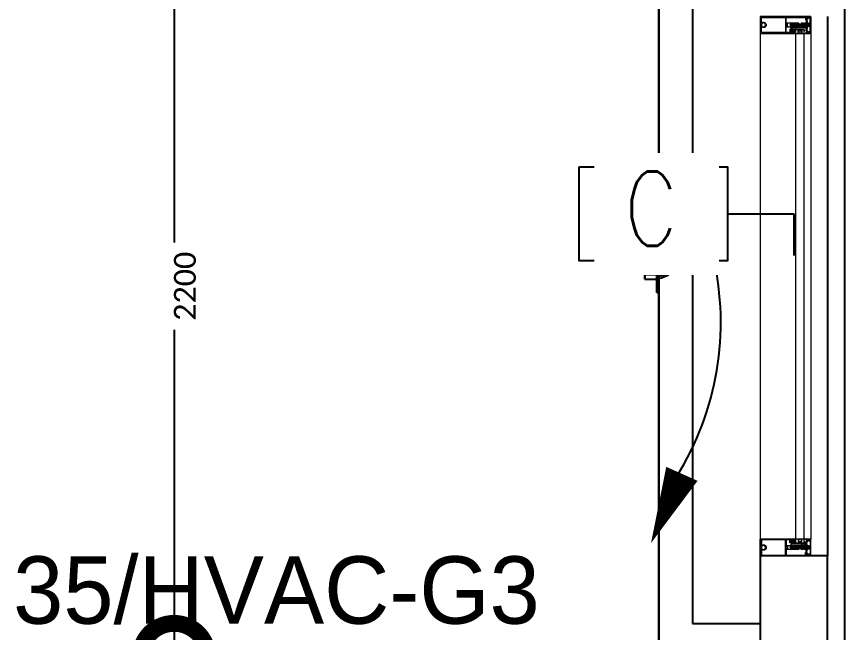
# Model space of a CAD drawing. Header units: metres. Extents: x 22.6 to 101.3, y 9.4 to 67.4.
# Drawn here: x 70.641 to 73.094, y 19.07 to 20.897 of the extents above; entities that cross this region are included whole.
import ezdxf

# ---------------------------------------------------------------- set-up
doc = ezdxf.new("R2010")
doc.units = ezdxf.units.M
doc.set_wipeout_variables(frame=1)
doc.linetypes.add('ECG_Line-Ptrn-Sold', pattern=[9144.001, 9144, -0.001])
for name, color, linetype in [('00', 252, 'Continuous'), ('E- symbol Disc', 7, 'Continuous'), ('HVAC', 1, 'Continuous'), ('LEGEND$0$E-SOCKET', 3, 'Continuous')]:
    doc.layers.add(name, color=color, linetype=linetype)
for name, color, linetype, lineweight in [('A-DIM', 7, 'Continuous', 5), ('A-ELEV', 1, 'ECG_Line-Ptrn-Sold', 9), ('A-HATCH', 1, 'Continuous', 9), ('A-WIN', 4, 'ECG_Line-Ptrn-Sold', 5), ('M-EQPM', 1, 'Continuous', 25)]:
    doc.layers.add(name, color=color, linetype=linetype, lineweight=lineweight)
doc.styles.add('Calibri', font='calibri.ttf', dxfattribs={"height": 0.212639})
doc.styles.add('ROMANS1', font='romans.shx', dxfattribs={"width": 0.8, "height": 250})
doc.dimstyles.new('ECG_Dimn-Detl-100', dxfattribs={"dimscale": 0.3048, "dimtxt": 0.25, "dimasz": 1.312336, "dimexe": 0.492126, "dimexo": 0.0625, "dimgap": 0, "dimtad": 1, "dimdec": 0, "dimlfac": 1000, "dimzin": 0, "dimdsep": 46, "dimtxsty": 'Calibri', "dimblk1": 'DOTSMALL', "dimblk2": 'DOTSMALL', "dimsah": 1, "dimcen": 0.09, "dimdle": 0.492126, "dimazin": 0, "dimtfac": 1, "dimtdec": 4, "dimtix": 1, "dimtmove": 0, "dimatfit": 3, "dimfxl": 0.492126, "dimfxlon": 1, "dimtvp": 1, "dimtolj": 1, "dimtzin": 0, "dimarcsym": 2})

# ---------------------------------------------------------------- blocks, each defined once
blk = doc.blocks.new('Rectangular Mullion - ECG-LEFT-END-MULION-DETAIL-2110308-GROUND FLOOR PLAN')
at = {"layer": 'A-ELEV'}
for p, q in [((72.8439, 18.9473), (72.8439, 17.4473)), ((72.9499, 18.9473), (72.9739, 18.9473)), ((72.9499, 17.4473), (72.9499, 18.9473)), ((72.9739, 18.9473), (72.9739, 17.4473)), ((72.9939, 18.9473), (72.9939, 17.4473)), ((72.9739, 17.4473), (72.9499, 17.4473))]:
    blk.add_line(p, q, dxfattribs=at)
blk = doc.blocks.new('Rectangular Mullion - ECG-RIGHT-END-MULION-PROFIL-1987638-GROUND FLOOR PLAN')
at = {"layer": 'A-HATCH'}
for p, q in [((-0.0299, 0.019), (-0.0299, 0.031)), ((-0.0049, 0.032), (-0.0289, 0.032)), ((-0.0284, 0.03), (-0.0284, 0.0245)), ((-0.0279, 0.0305), (-0.0049, 0.0305)), ((-0.0263, 0.028), (-0.0277, 0.0244)), ((-0.0252, 0.028), (-0.0263, 0.028)), ((-0.0243, 0.0236), (-0.0253, 0.0264)), ((-0.0246, 0.0266), (-0.0252, 0.028)), ((-0.01, 0.0234), (-0.01, 0.0245)), ((-0.01, 0.0245), (0.0002, 0.0245)), ((-0.0096, 0.0275), (-0.0096, 0.0245)), ((-0.0015, 0.0277), (-0.0084, 0.0277)), ((-0.0072, 0.0275), (-0.0072, 0.0245)), ((0.0191, 0.032), (-0.0049, 0.032)), ((-0.0049, 0.0305), (0.0181, 0.0305)), ((-0.0027, 0.0275), (-0.0027, 0.0245)), ((-0.0003, 0.0275), (-0.0003, 0.0245)), ((0.0002, 0.0245), (0.0002, 0.0234)), ((0.0155, 0.0264), (0.0144, 0.0236)), ((0.0153, 0.028), (0.0148, 0.0266)), ((0.0165, 0.028), (0.0153, 0.028)), ((0.0178, 0.0244), (0.0165, 0.028)), ((0.0186, 0.03), (0.0186, 0.0245)), ((0.0201, 0.019), (0.0201, 0.031)), ((-0.0297, 0.0186), (-0.0315, 0.0129)), ((-0.0309, 0.0126), (-0.0292, 0.014)), ((-0.029, 0.019), (-0.0299, 0.019)), ((-0.0265, 0.019), (-0.0297, 0.019)), ((-0.0234, 0.0056), (-0.0292, 0.0056)), ((-0.0292, -0.0036), (-0.0292, 0.0056)), ((-0.0283, 0.004), (-0.0292, 0.004)), ((-0.0292, 0.004), (-0.0292, -0.0036)), ((-0.0284, 0.0225), (-0.029, 0.019)), ((-0.0282, 0.0224), (-0.0288, 0.019)), ((-0.0288, 0.019), (-0.0271, 0.019)), ((-0.0285, 0.0139), (-0.0282, 0.0126)), ((-0.0283, 0.0048), (-0.024, 0.0048)), ((-0.0283, 0.0048), (-0.0283, 0.004)), ((-0.024, 0.0048), (-0.0283, 0.0048)), ((-0.0277, 0.0126), (-0.0273, 0.0139)), ((-0.0273, 0.021), (-0.0263, 0.022)), ((-0.0273, 0.02), (-0.0273, 0.021)), ((-0.0265, 0.0213), (-0.0271, 0.0207)), ((-0.0267, 0.0139), (-0.0264, 0.0126)), ((-0.0265, 0.0203), (-0.0265, 0.019)), ((-0.0263, 0.022), (-0.0243, 0.022)), ((-0.0247, 0.0216), (-0.0258, 0.0216)), ((-0.0258, 0.0126), (-0.0255, 0.0139)), ((-0.0257, 0.0205), (-0.0257, 0.0185)), ((-0.025, 0.0139), (-0.0247, 0.0126)), ((-0.0247, 0.0185), (-0.0247, 0.0205)), ((-0.0231, 0.0236), (-0.0243, 0.0236)), ((-0.0243, 0.022), (-0.0233, 0.021)), ((-0.0241, 0.0126), (-0.0238, 0.0139)), ((-0.024, 0.0048), (-0.022, 0.0035)), ((-0.022, 0.0035), (-0.024, 0.0048)), ((-0.0233, 0.0207), (-0.0239, 0.0213)), ((-0.0239, 0.019), (-0.0239, 0.0203)), ((-0.0207, 0.019), (-0.0239, 0.019)), ((-0.0049, 0.019), (-0.0235, 0.019)), ((-0.0202, 0.0036), (-0.0234, 0.0056)), ((-0.0233, 0.021), (-0.0233, 0.02)), ((-0.0232, 0.0139), (-0.0228, 0.0126)), ((-0.0213, 0.0218), (-0.0231, 0.0236)), ((-0.0223, 0.0126), (-0.0219, 0.0139)), ((-0.022, 0.0035), (-0.022, -0.0032)), ((-0.022, -0.0032), (-0.022, 0.0035)), ((-0.0113, 0.022), (-0.0213, 0.021)), ((-0.0213, 0.021), (-0.0213, 0.0218)), ((-0.0213, 0.014), (-0.0196, 0.0126)), ((-0.019, 0.0129), (-0.0207, 0.0186)), ((-0.0202, -0.0031), (-0.0202, 0.0036)), ((-0.0202, -0.0012), (-0.0202, 0.0013)), ((-0.0145, 0.0175), (-0.0145, -0.0266)), ((-0.011, 0.0175), (-0.0145, 0.0175)), ((-0.0113, 0.0223), (-0.0113, 0.0234)), ((-0.0113, 0.0234), (0.0014, 0.0234)), ((0.0014, 0.0223), (-0.0113, 0.0223)), ((-0.0049, 0.022), (-0.0113, 0.022)), ((-0.011, -0.0266), (-0.011, 0.0175)), ((-0.0079, 0.0183), (-0.0104, 0.0177)), ((-0.0104, 0.0177), (-0.0104, 0.0117)), ((-0.0086, 0.0117), (-0.0104, 0.0077)), ((-0.0104, 0.0117), (-0.0086, 0.0117)), ((-0.0104, 0.0077), (-0.0104, 0.0034)), ((-0.0104, 0.0034), (-0.0084, 0.0024)), ((0.0002, 0.0234), (-0.01, 0.0234)), ((-0.0098, 0.0167), (-0.0079, 0.0174)), ((-0.0098, 0.0127), (-0.0098, 0.0167)), ((-0.0079, 0.0122), (-0.0098, 0.0127)), ((-0.0096, 0.0069), (-0.0079, 0.0105)), ((-0.0096, 0.0041), (-0.0096, 0.0069)), ((-0.0084, 0.0035), (-0.0096, 0.0041)), ((-0.0084, 0.0024), (-0.0084, 0.0035)), ((-0.0079, 0.0174), (-0.0079, 0.0183)), ((-0.0079, 0.0105), (-0.0079, 0.0122)), ((-0.0077, 0.0177), (-0.0046, 0.0188)), ((-0.0022, 0.0175), (-0.0077, 0.0155)), ((-0.0022, 0.0154), (-0.0077, 0.0133)), ((-0.0022, 0.0132), (-0.0077, 0.0112)), ((-0.0022, 0.011), (-0.0077, 0.009)), ((-0.0022, 0.0096), (-0.0077, 0.0076)), ((-0.0022, 0.0074), (-0.0077, 0.0054)), ((-0.0022, 0.0052), (-0.0077, 0.0032)), ((-0.0022, 0.0031), (-0.0077, 0.0011)), ((-0.0022, 0.0007), (-0.0076, -0.0013)), ((-0.0073, 0.0181), (-0.0056, 0.0188)), ((-0.0056, 0.0188), (-0.0073, 0.0181)), ((-0.0027, 0.018), (-0.0073, 0.0159)), ((-0.0073, 0.0159), (-0.0027, 0.018)), ((-0.0027, 0.0158), (-0.0073, 0.0137)), ((-0.0073, 0.0137), (-0.0027, 0.0158)), ((-0.0027, 0.0136), (-0.0073, 0.0116)), ((-0.0073, 0.0116), (-0.0027, 0.0136)), ((-0.0027, 0.0114), (-0.0073, 0.0094)), ((-0.0073, 0.0094), (-0.0027, 0.0114)), ((-0.0027, 0.01), (-0.0073, 0.008)), ((-0.0073, 0.008), (-0.0027, 0.01)), ((-0.0027, 0.0079), (-0.0073, 0.0058)), ((-0.0073, 0.0058), (-0.0027, 0.0079)), ((-0.0027, 0.0057), (-0.0073, 0.0036)), ((-0.0073, 0.0036), (-0.0027, 0.0057)), ((-0.0027, 0.0035), (-0.0073, 0.0015)), ((-0.0073, 0.0015), (-0.0027, 0.0035)), ((-0.0027, 0.0012), (-0.0073, -0.0009)), ((-0.0073, -0.0009), (-0.0027, 0.0012)), ((-0.0072, 0.0223), (-0.0027, 0.0223)), ((-0.0072, 0.0188), (-0.0072, 0.0223)), ((-0.0072, 0.0188), (-0.0056, 0.0188)), ((-0.0027, 0.0188), (-0.0072, 0.0188)), ((-0.0027, 0.0171), (-0.0072, 0.0151)), ((-0.0072, 0.0151), (-0.003, 0.017)), ((-0.0027, 0.0149), (-0.0072, 0.0129)), ((-0.0072, 0.0129), (-0.003, 0.0148)), ((-0.0027, 0.0127), (-0.0072, 0.0107)), ((-0.0072, 0.0107), (-0.003, 0.0126)), ((-0.0027, 0.0106), (-0.0072, 0.0085)), ((-0.0072, 0.0085), (-0.003, 0.0104)), ((-0.0027, 0.0092), (-0.0072, 0.0071)), ((-0.0072, 0.0071), (-0.003, 0.009)), ((-0.0027, 0.007), (-0.0072, 0.005)), ((-0.0072, 0.005), (-0.003, 0.0068)), ((-0.0027, 0.0048), (-0.0072, 0.0028)), ((-0.0072, 0.0028), (-0.003, 0.0047)), ((-0.0027, 0.0026), (-0.0072, 0.0006)), ((-0.0072, 0.0006), (-0.003, 0.0025)), ((-0.0027, 0.0003), (-0.0072, -0.0017)), ((-0.0072, -0.0017), (-0.003, 0.0001)), ((-0.007, 0.0173), (-0.0037, 0.0188)), ((-0.0037, 0.0188), (-0.007, 0.0173)), ((-0.0056, 0.0188), (-0.0046, 0.0188)), ((0.0015, 0.022), (-0.0049, 0.022)), ((0.0137, 0.019), (-0.0049, 0.019)), ((-0.0046, 0.0188), (-0.0037, 0.0188)), ((-0.0037, 0.0188), (-0.0027, 0.0188)), ((-0.0027, 0.0223), (-0.0027, 0.0188)), ((-0.0018, 0.0174), (-0.0018, 0.0183)), ((-0.0018, 0.0183), (0.0007, 0.0177)), ((0.0001, 0.0167), (-0.0018, 0.0174)), ((-0.0018, 0.0122), (0.0001, 0.0127)), ((-0.0018, 0.0105), (-0.0018, 0.0122)), ((-0.0001, 0.0069), (-0.0018, 0.0105)), ((-0.0014, 0.0035), (-0.0001, 0.0041)), ((-0.0014, 0.0024), (-0.0014, 0.0035)), ((0.0007, 0.0034), (-0.0014, 0.0024)), ((-0.0011, 0.0117), (0.0007, 0.0077)), ((0.0007, 0.0117), (-0.0011, 0.0117)), ((-0.0001, 0.0041), (-0.0001, 0.0069)), ((0.0001, 0.0127), (0.0001, 0.0167)), ((0.0007, 0.0177), (0.0007, 0.0117)), ((0.0007, 0.0077), (0.0007, 0.0034)), ((0.0014, 0.0234), (0.0014, 0.0223)), ((0.0115, 0.021), (0.0015, 0.022)), ((0.0098, 0.0167), (0.0098, 0.019)), ((0.0176, 0.0167), (0.0098, 0.0167)), ((0.0109, 0.019), (0.0141, 0.019)), ((0.0132, 0.0236), (0.0115, 0.0218)), ((0.0115, 0.0218), (0.0115, 0.021)), ((0.0144, 0.0236), (0.0132, 0.0236)), ((0.0145, 0.022), (0.0135, 0.021)), ((0.0135, 0.0207), (0.0141, 0.0213)), ((0.0135, 0.021), (0.0135, 0.02)), ((0.0141, 0.019), (0.0141, 0.0203)), ((0.0165, 0.022), (0.0145, 0.022)), ((0.0148, 0.0216), (0.0159, 0.0216)), ((0.0149, 0.0185), (0.0149, 0.0205)), ((0.0159, 0.0205), (0.0159, 0.0185)), ((0.0175, 0.021), (0.0165, 0.022)), ((0.0167, 0.0213), (0.0172, 0.0207)), ((0.0167, 0.0203), (0.0167, 0.019)), ((0.0167, 0.019), (0.0199, 0.019)), ((0.0175, 0.02), (0.0175, 0.021)), ((0.019, 0.019), (0.0176, 0.019)), ((0.0176, -0.041), (0.0176, 0.0167)), ((0.0184, 0.0224), (0.019, 0.019)), ((0.0185, 0.0225), (0.0192, 0.019)), ((0.0192, 0.019), (0.0201, 0.019)), ((0.0201, 0.019), (0.0201, -0.118)), ((-0.0304, -0.0129), (-0.0312, -0.0136)), ((-0.0295, -0.0142), (-0.0309, -0.0128)), ((-0.0299, -0.0213), (-0.0276, -0.0213)), ((-0.0299, -0.118), (-0.0299, -0.0213)), ((-0.0289, -0.0135), (-0.0295, -0.0142)), ((-0.0292, -0.0036), (-0.0292, -0.0053)), ((-0.0283, -0.0036), (-0.0292, -0.0036)), ((-0.0292, -0.0036), (-0.0283, -0.0036)), ((-0.0292, -0.0053), (-0.0238, -0.0053)), ((-0.027, -0.0198), (-0.0285, -0.0213)), ((-0.0284, -0.0152), (-0.0277, -0.0145)), ((-0.0261, -0.0151), (-0.0284, -0.0175)), ((-0.0284, -0.0152), (-0.0269, -0.0168)), ((-0.0284, -0.0213), (-0.0284, -0.0152)), ((-0.0284, -0.0175), (-0.0276, -0.0183)), ((-0.0276, -0.0183), (-0.0284, -0.0191)), ((-0.0284, -0.0191), (-0.025, -0.0225)), ((-0.0269, -0.0213), (-0.0284, -0.0213)), ((-0.0284, -0.0225), (-0.0284, -0.0263)), ((-0.0269, -0.0225), (-0.0284, -0.0225)), ((-0.0283, -0.0044), (-0.0283, -0.0036)), ((-0.0283, -0.0036), (-0.0283, -0.0044)), ((-0.024, -0.0044), (-0.0283, -0.0044)), ((-0.0283, -0.0044), (-0.024, -0.0044)), ((-0.0278, -0.0225), (-0.0269, -0.0225)), ((-0.0269, -0.0241), (-0.0278, -0.0225)), ((-0.0276, -0.0196), (-0.0276, -0.0171)), ((-0.0276, -0.0213), (-0.0269, -0.022)), ((-0.0274, -0.0225), (-0.0258, -0.0241)), ((-0.0273, -0.0168), (-0.0249, -0.0168)), ((-0.0248, -0.0198), (-0.0273, -0.0198)), ((-0.0272, -0.0151), (-0.0254, -0.0151)), ((-0.0269, -0.022), (-0.0248, -0.0198)), ((-0.0269, -0.0225), (-0.0269, -0.0213)), ((-0.0243, -0.0241), (-0.0269, -0.0241)), ((-0.025, -0.0225), (-0.0267, -0.0241)), ((-0.0258, -0.0151), (-0.0228, -0.0181)), ((-0.0229, -0.0141), (-0.0256, -0.0168)), ((-0.0255, -0.0198), (-0.0241, -0.0213)), ((-0.0225, -0.0168), (-0.025, -0.0144)), ((-0.0247, -0.023), (-0.0236, -0.0241)), ((-0.0217, -0.0151), (-0.0246, -0.018)), ((-0.0246, -0.0171), (-0.0246, -0.0196)), ((-0.0246, -0.0185), (-0.0214, -0.0217)), ((-0.0234, -0.023), (-0.0245, -0.0241)), ((-0.0214, -0.0241), (-0.0243, -0.0241)), ((-0.0241, -0.0213), (-0.0226, -0.0198)), ((-0.022, -0.0032), (-0.024, -0.0044)), ((-0.024, -0.0044), (-0.022, -0.0032)), ((-0.0238, -0.0053), (-0.0202, -0.0031)), ((-0.0221, -0.0151), (-0.0232, -0.0139)), ((-0.0228, -0.0171), (-0.0228, -0.0196)), ((-0.0226, -0.0198), (-0.0201, -0.0198)), ((-0.0201, -0.0168), (-0.0225, -0.0168)), ((-0.0225, -0.023), (-0.0214, -0.0241)), ((-0.0204, -0.0198), (-0.0223, -0.0217)), ((-0.0207, -0.0225), (-0.0223, -0.0241)), ((-0.0202, -0.0151), (-0.0221, -0.0151)), ((-0.022, -0.0151), (-0.0203, -0.0168)), ((-0.0214, -0.022), (-0.0207, -0.0213)), ((-0.0214, -0.0213), (-0.0214, -0.0225)), ((-0.019, -0.0213), (-0.0214, -0.0213)), ((-0.0199, -0.0225), (-0.0214, -0.0225)), ((-0.0206, -0.0225), (-0.0214, -0.0241)), ((-0.0214, -0.0225), (-0.0207, -0.0225)), ((-0.0174, -0.013), (-0.0213, -0.0168)), ((-0.0197, -0.0213), (-0.0211, -0.0198)), ((-0.0207, -0.0213), (-0.0184, -0.0213)), ((-0.0201, -0.0149), (-0.019, -0.016)), ((-0.0199, -0.0263), (-0.0199, -0.0225)), ((-0.019, -0.0167), (-0.0198, -0.0176)), ((-0.0198, -0.0196), (-0.0198, -0.0171)), ((-0.0198, -0.0173), (-0.019, -0.0182)), ((-0.019, -0.0184), (-0.0198, -0.0192)), ((-0.0198, -0.0189), (-0.019, -0.0198)), ((-0.019, -0.0205), (-0.0197, -0.0213)), ((-0.019, -0.0138), (-0.0183, -0.0145)), ((-0.019, -0.0151), (-0.019, -0.0213)), ((-0.0184, -0.0213), (-0.0184, -0.0288)), ((-0.0168, -0.0138), (-0.0174, -0.013)), ((-0.009, -0.0033), (-0.0104, -0.0033)), ((-0.0104, -0.0033), (-0.0088, -0.0033)), ((-0.0104, -0.041), (-0.0104, -0.0033)), ((-0.0088, -0.0033), (-0.0078, -0.0043)), ((-0.0022, -0.0036), (-0.0078, -0.0057)), ((-0.0078, -0.0043), (-0.0078, -0.0266)), ((-0.0022, -0.0071), (-0.0078, -0.0092)), ((-0.0022, -0.0093), (-0.0078, -0.0113)), ((-0.0022, -0.0115), (-0.0078, -0.0135)), ((-0.0022, -0.0137), (-0.0078, -0.0157)), ((-0.0022, -0.0158), (-0.0078, -0.0179)), ((-0.0022, -0.018), (-0.0078, -0.02)), ((-0.0023, -0.0015), (-0.0077, -0.0035)), ((-0.0027, -0.001), (-0.0073, -0.0031)), ((-0.0073, -0.0031), (-0.0027, -0.001)), ((-0.0027, -0.0032), (-0.0073, -0.0053)), ((-0.0073, -0.0053), (-0.0027, -0.0032)), ((-0.0073, -0.0074), (-0.0027, -0.0054)), ((-0.0027, -0.0054), (-0.0073, -0.0074)), ((-0.0027, -0.0067), (-0.0073, -0.0087)), ((-0.0073, -0.0087), (-0.0027, -0.0067)), ((-0.0027, -0.0089), (-0.0073, -0.0109)), ((-0.0073, -0.0109), (-0.0027, -0.0089)), ((-0.0027, -0.011), (-0.0073, -0.0131)), ((-0.0073, -0.0131), (-0.0027, -0.011)), ((-0.0027, -0.0132), (-0.0073, -0.0153)), ((-0.0073, -0.0153), (-0.0027, -0.0132)), ((-0.0027, -0.0154), (-0.0073, -0.0174)), ((-0.0073, -0.0174), (-0.0027, -0.0154)), ((-0.0027, -0.0176), (-0.0073, -0.0196)), ((-0.0073, -0.0196), (-0.0027, -0.0176)), ((-0.0027, -0.0019), (-0.0072, -0.0039)), ((-0.0072, -0.0039), (-0.003, -0.002)), ((-0.0027, -0.0041), (-0.0072, -0.0061)), ((-0.0072, -0.0061), (-0.0031, -0.0042)), ((-0.0027, -0.0054), (-0.0072, -0.0074)), ((-0.0072, -0.0074), (-0.003, -0.0055)), ((-0.0027, -0.0076), (-0.0072, -0.0096)), ((-0.0072, -0.0096), (-0.003, -0.0077)), ((-0.0027, -0.0097), (-0.0072, -0.0118)), ((-0.0072, -0.0118), (-0.003, -0.0099)), ((-0.0027, -0.0119), (-0.0072, -0.0139)), ((-0.0072, -0.0139), (-0.003, -0.012)), ((-0.0027, -0.0141), (-0.0072, -0.0161)), ((-0.0072, -0.0161), (-0.003, -0.0142)), ((-0.0027, -0.0163), (-0.0072, -0.0183)), ((-0.0072, -0.0183), (-0.003, -0.0164)), ((-0.0027, -0.0184), (-0.0072, -0.0205)), ((-0.0072, -0.0205), (-0.0032, -0.0186)), ((-0.0069, -0.0216), (-0.0027, -0.0197)), ((-0.0027, -0.0197), (-0.0069, -0.0216)), ((-0.0067, -0.0218), (-0.0067, -0.0249)), ((-0.0022, -0.0202), (-0.0066, -0.0218)), ((-0.0066, -0.0218), (-0.0053, -0.0218)), ((-0.0053, -0.0218), (-0.0027, -0.0206)), ((-0.0053, -0.0218), (-0.003, -0.0207)), ((-0.003, -0.0218), (-0.0053, -0.0218)), ((-0.003, -0.0249), (-0.003, -0.0218)), ((-0.0019, -0.0042), (-0.001, -0.0033)), ((-0.0019, -0.0266), (-0.0019, -0.0042)), ((-0.001, -0.0033), (0.0006, -0.0033)), ((0, -0.0033), (-0.001, -0.0033)), ((-0.001, -0.0033), (0.0006, -0.0033)), ((0.0006, -0.0033), (0.0006, -0.041)), ((-0.0284, -0.0263), (-0.0262, -0.0263)), ((-0.0274, -0.0298), (-0.0274, -0.041)), ((-0.0194, -0.0298), (-0.0274, -0.0298)), ((-0.0274, -0.041), (-0.0104, -0.041)), ((-0.0274, -0.043), (-0.0274, -0.114)), ((0.0176, -0.043), (-0.0274, -0.043)), ((-0.0262, -0.0263), (-0.0262, -0.0278)), ((-0.0262, -0.0278), (-0.0222, -0.0278)), ((-0.0222, -0.0263), (-0.0199, -0.0263)), ((-0.0222, -0.0278), (-0.0222, -0.0263)), ((-0.0145, -0.0266), (-0.011, -0.0266)), ((-0.0084, -0.041), (-0.0084, -0.0372)), ((-0.0049, -0.041), (-0.0084, -0.041)), ((-0.0079, -0.0367), (-0.0019, -0.0367)), ((-0.0078, -0.0266), (-0.0049, -0.0295)), ((-0.0067, -0.0249), (-0.0049, -0.0266)), ((-0.0049, -0.0266), (-0.003, -0.0249)), ((-0.0049, -0.0295), (-0.0019, -0.0266)), ((-0.0014, -0.041), (-0.0049, -0.041)), ((-0.0014, -0.0372), (-0.0014, -0.041)), ((0.0006, -0.041), (0.0176, -0.041)), ((0.0176, -0.114), (0.0176, -0.043)), ((0.0201, -0.118), (-0.0299, -0.118)), ((-0.0274, -0.114), (-0.0102, -0.114)), ((0.0003, -0.114), (0.0176, -0.114))]:
    blk.add_line(p, q, dxfattribs=at)
blk.add_circle((-0.0049, -0.108), 0.006, dxfattribs=at)
for centre, radius, start, end in [((-0.0289, 0.031), 0.001, 90, 180), ((-0.0289, 0.031), 0.001, 90, 180), ((-0.0279, 0.03), 0.0005, 90, 180), ((-0.0084, 0.0241), 0.00359, 70.3614, 109.6386), ((-0.0049, 0.0157), 0.012, 79.2883, 100.7117), ((-0.0015, 0.0241), 0.00359, 70.3614, 109.6386), ((0.0181, 0.03), 0.0005, 0, 90), ((0.0191, 0.031), 0.001, 0, 90), ((0.0191, 0.031), 0.001, 0, 90), ((-0.0284, 0.0235), 0.001, 270.9838, 90), ((-0.0283, 0.0235), 0.0011, 275.2327, 53.27), ((-0.0258, 0.0206), 0.001, 90, 135), ((-0.0247, 0.0206), 0.001, 45, 90), ((0.0148, 0.0206), 0.001, 90, 135), ((0.0159, 0.0206), 0.001, 45, 90), ((0.0185, 0.0235), 0.0011, 126.73, 264.7673), ((0.0186, 0.0235), 0.001, 90, 269.0162), ((-0.0317, -0.018), 0.0044, 40.1603, 86.9533), ((-0.0315, -0.018), 0.00517, 33.5368, 87.4446), ((-0.0237, -0.0155), 0.00171, 90, 164.9371), ((-0.0237, -0.0155), 0.00171, 15.0629, 90), ((-0.0159, -0.018), 0.00517, 90.2452, 146.4632), ((-0.0157, -0.018), 0.0044, 93.0467, 138.4555), ((-0.0005, -0.0259), 0.00439, 124.4715, 188.599), ((-0.0194, -0.0288), 0.001, 270, 0), ((-0.0079, -0.0372), 0.0005, 90, 180), ((-0.0019, -0.0372), 0.0005, 360, 90), ((-0.0049, -0.108), 0.008, 311.4096, 228.5904)]:
    blk.add_arc(centre, radius, start, end, dxfattribs=at)
blk = doc.blocks.new('Rectangular Mullion - ECG-RIGHT-END-MULION-DETAIL-3268372-GROUND FLOOR PLAN')
at = {"layer": 'A-WIN'}
for p, q in [((-0.05, 0.012), (-0.05, 0.032)), ((-0.05, 0.032), (0, 0.032)), ((0, 0.032), (0, -0.118)), ((-0.038, 0.012), (-0.05, 0.012)), ((-0.038, -0.012), (-0.038, 0.012)), ((-0.05, -0.118), (-0.05, -0.012)), ((-0.05, -0.012), (-0.038, -0.012)), ((0, -0.118), (-0.05, -0.118))]:
    blk.add_line(p, q, dxfattribs=at)
blk = doc.blocks.new('Rectangular Mullion - ECG-LEFT-END-MULION-PROFIL-1987639-GROUND FLOOR PLAN')
at = {"layer": 'A-HATCH'}
for p, q in [((-0.0201, 0.019), (-0.0201, 0.031)), ((-0.0191, 0.032), (0.0049, 0.032)), ((-0.0186, 0.03), (-0.0186, 0.0245)), ((0.0049, 0.0305), (-0.0181, 0.0305)), ((-0.0178, 0.0244), (-0.0165, 0.028)), ((-0.0165, 0.028), (-0.0153, 0.028)), ((-0.0155, 0.0264), (-0.0144, 0.0236)), ((-0.0153, 0.028), (-0.0148, 0.0266)), ((-0.0002, 0.0245), (-0.0002, 0.0234)), ((0.01, 0.0245), (-0.0002, 0.0245)), ((0.0003, 0.0275), (0.0003, 0.0245)), ((0.0015, 0.0277), (0.0084, 0.0277)), ((0.0027, 0.0275), (0.0027, 0.0245)), ((0.0049, 0.032), (0.0289, 0.032)), ((0.0279, 0.0305), (0.0049, 0.0305)), ((0.0072, 0.0275), (0.0072, 0.0245)), ((0.0096, 0.0275), (0.0096, 0.0245)), ((0.01, 0.0234), (0.01, 0.0245)), ((0.0243, 0.0236), (0.0253, 0.0264)), ((0.0246, 0.0266), (0.0252, 0.028)), ((0.0252, 0.028), (0.0263, 0.028)), ((0.0263, 0.028), (0.0277, 0.0244)), ((0.0284, 0.03), (0.0284, 0.0245)), ((0.0299, 0.019), (0.0299, 0.031)), ((-0.0192, 0.019), (-0.0201, 0.019)), ((-0.0201, 0.019), (-0.0201, -0.118)), ((-0.0167, 0.019), (-0.0199, 0.019)), ((-0.0185, 0.0225), (-0.0192, 0.019)), ((-0.0184, 0.0224), (-0.019, 0.019)), ((-0.019, 0.019), (-0.0176, 0.019)), ((-0.0176, 0.0167), (-0.0098, 0.0167)), ((-0.0176, -0.041), (-0.0176, 0.0167)), ((-0.0175, 0.021), (-0.0165, 0.022)), ((-0.0175, 0.02), (-0.0175, 0.021)), ((-0.0167, 0.0213), (-0.0172, 0.0207)), ((-0.0167, 0.0203), (-0.0167, 0.019)), ((-0.0165, 0.022), (-0.0145, 0.022)), ((-0.0148, 0.0216), (-0.0159, 0.0216)), ((-0.0159, 0.0205), (-0.0159, 0.0185)), ((-0.0149, 0.0185), (-0.0149, 0.0205)), ((-0.0145, 0.022), (-0.0135, 0.021)), ((-0.0144, 0.0236), (-0.0132, 0.0236)), ((-0.0135, 0.0207), (-0.0141, 0.0213)), ((-0.0141, 0.019), (-0.0141, 0.0203)), ((-0.0109, 0.019), (-0.0141, 0.019)), ((-0.0137, 0.019), (0.0049, 0.019)), ((-0.0135, 0.021), (-0.0135, 0.02)), ((-0.0132, 0.0236), (-0.0115, 0.0218)), ((-0.0115, 0.021), (-0.0015, 0.022)), ((-0.0115, 0.0218), (-0.0115, 0.021)), ((-0.0098, 0.0167), (-0.0098, 0.019)), ((-0.0015, 0.022), (0.0049, 0.022)), ((-0.0014, 0.0234), (-0.0014, 0.0223)), ((0.0113, 0.0234), (-0.0014, 0.0234)), ((-0.0014, 0.0223), (0.0113, 0.0223)), ((0.0018, 0.0183), (-0.0007, 0.0177)), ((-0.0007, 0.0177), (-0.0007, 0.0117)), ((0.0011, 0.0117), (-0.0007, 0.0077)), ((-0.0007, 0.0117), (0.0011, 0.0117)), ((-0.0007, 0.0077), (-0.0007, 0.0034)), ((-0.0007, 0.0034), (0.0014, 0.0024)), ((-0.0002, 0.0234), (0.01, 0.0234)), ((-0.0001, 0.0167), (0.0018, 0.0174)), ((-0.0001, 0.0127), (-0.0001, 0.0167)), ((0.0018, 0.0122), (-0.0001, 0.0127)), ((0.0001, 0.0069), (0.0018, 0.0105)), ((0.0001, 0.0041), (0.0001, 0.0069)), ((0.0014, 0.0035), (0.0001, 0.0041)), ((0.0014, 0.0024), (0.0014, 0.0035)), ((0.0018, 0.0174), (0.0018, 0.0183)), ((0.0018, 0.0105), (0.0018, 0.0122)), ((0.0022, 0.0175), (0.0077, 0.0155)), ((0.0022, 0.0154), (0.0077, 0.0133)), ((0.0022, 0.0132), (0.0077, 0.0112)), ((0.0022, 0.011), (0.0077, 0.009)), ((0.0022, 0.0096), (0.0077, 0.0076)), ((0.0022, 0.0074), (0.0077, 0.0054)), ((0.0022, 0.0052), (0.0077, 0.0032)), ((0.0022, 0.0031), (0.0077, 0.0011)), ((0.0022, 0.0007), (0.0076, -0.0013)), ((0.0027, 0.0223), (0.0027, 0.0188)), ((0.0072, 0.0223), (0.0027, 0.0223)), ((0.0027, 0.0188), (0.0072, 0.0188)), ((0.0037, 0.0188), (0.0027, 0.0188)), ((0.0027, 0.018), (0.0073, 0.0159)), ((0.0073, 0.0159), (0.0027, 0.018)), ((0.0027, 0.0171), (0.0072, 0.0151)), ((0.0027, 0.0158), (0.0073, 0.0137)), ((0.0073, 0.0137), (0.0027, 0.0158)), ((0.0027, 0.0149), (0.0072, 0.0129)), ((0.0027, 0.0136), (0.0073, 0.0116)), ((0.0073, 0.0116), (0.0027, 0.0136)), ((0.0027, 0.0127), (0.0072, 0.0107)), ((0.0027, 0.0114), (0.0073, 0.0094)), ((0.0073, 0.0094), (0.0027, 0.0114)), ((0.0027, 0.0106), (0.0072, 0.0085)), ((0.0027, 0.01), (0.0073, 0.008)), ((0.0073, 0.008), (0.0027, 0.01)), ((0.0027, 0.0092), (0.0072, 0.0071)), ((0.0027, 0.0079), (0.0073, 0.0058)), ((0.0073, 0.0058), (0.0027, 0.0079)), ((0.0027, 0.007), (0.0072, 0.005)), ((0.0027, 0.0057), (0.0073, 0.0036)), ((0.0073, 0.0036), (0.0027, 0.0057)), ((0.0027, 0.0048), (0.0072, 0.0028)), ((0.0027, 0.0035), (0.0073, 0.0015)), ((0.0073, 0.0015), (0.0027, 0.0035)), ((0.0027, 0.0026), (0.0072, 0.0006)), ((0.0027, 0.0012), (0.0073, -0.0009)), ((0.0073, -0.0009), (0.0027, 0.0012)), ((0.0027, 0.0003), (0.0072, -0.0017)), ((0.0072, 0.0151), (0.003, 0.017)), ((0.0072, 0.0129), (0.003, 0.0148)), ((0.0072, 0.0107), (0.003, 0.0126)), ((0.0072, 0.0085), (0.003, 0.0104)), ((0.0072, 0.0071), (0.003, 0.009)), ((0.0072, 0.005), (0.003, 0.0068)), ((0.0072, 0.0028), (0.003, 0.0047)), ((0.0072, 0.0006), (0.003, 0.0025)), ((0.0072, -0.0017), (0.003, 0.0001)), ((0.007, 0.0173), (0.0037, 0.0188)), ((0.0037, 0.0188), (0.007, 0.0173)), ((0.0046, 0.0188), (0.0037, 0.0188)), ((0.0056, 0.0188), (0.0046, 0.0188)), ((0.0077, 0.0177), (0.0046, 0.0188)), ((0.0049, 0.022), (0.0113, 0.022)), ((0.0049, 0.019), (0.0235, 0.019)), ((0.0073, 0.0181), (0.0056, 0.0188)), ((0.0056, 0.0188), (0.0073, 0.0181)), ((0.0072, 0.0188), (0.0056, 0.0188)), ((0.0072, 0.0188), (0.0072, 0.0223)), ((0.0079, 0.0174), (0.0079, 0.0183)), ((0.0079, 0.0183), (0.0104, 0.0177)), ((0.0098, 0.0167), (0.0079, 0.0174)), ((0.0079, 0.0122), (0.0098, 0.0127)), ((0.0079, 0.0105), (0.0079, 0.0122)), ((0.0096, 0.0069), (0.0079, 0.0105)), ((0.0084, 0.0035), (0.0096, 0.0041)), ((0.0084, 0.0024), (0.0084, 0.0035)), ((0.0104, 0.0034), (0.0084, 0.0024)), ((0.0086, 0.0117), (0.0104, 0.0077)), ((0.0104, 0.0117), (0.0086, 0.0117)), ((0.0096, 0.0041), (0.0096, 0.0069)), ((0.0098, 0.0127), (0.0098, 0.0167)), ((0.0104, 0.0177), (0.0104, 0.0117)), ((0.0104, 0.0077), (0.0104, 0.0034)), ((0.011, 0.0175), (0.0145, 0.0175)), ((0.011, -0.0266), (0.011, 0.0175)), ((0.0113, 0.0223), (0.0113, 0.0234)), ((0.0113, 0.022), (0.0213, 0.021)), ((0.0145, 0.0175), (0.0145, -0.0266)), ((0.019, 0.0129), (0.0207, 0.0186)), ((0.0213, 0.014), (0.0196, 0.0126)), ((0.0202, 0.0036), (0.0234, 0.0056)), ((0.0202, -0.0031), (0.0202, 0.0036)), ((0.0202, -0.0012), (0.0202, 0.0013)), ((0.0207, 0.019), (0.0239, 0.019)), ((0.0213, 0.0218), (0.0231, 0.0236)), ((0.0213, 0.021), (0.0213, 0.0218)), ((0.0223, 0.0126), (0.0219, 0.0139)), ((0.024, 0.0048), (0.022, 0.0035)), ((0.022, 0.0035), (0.024, 0.0048)), ((0.022, 0.0035), (0.022, -0.0032)), ((0.022, -0.0032), (0.022, 0.0035)), ((0.0232, 0.0139), (0.0228, 0.0126)), ((0.0231, 0.0236), (0.0243, 0.0236)), ((0.0243, 0.022), (0.0233, 0.021)), ((0.0233, 0.0207), (0.0239, 0.0213)), ((0.0233, 0.021), (0.0233, 0.02)), ((0.0234, 0.0056), (0.0292, 0.0056)), ((0.0241, 0.0126), (0.0238, 0.0139)), ((0.0239, 0.019), (0.0239, 0.0203)), ((0.0283, 0.0048), (0.024, 0.0048)), ((0.024, 0.0048), (0.0283, 0.0048)), ((0.0263, 0.022), (0.0243, 0.022)), ((0.0247, 0.0216), (0.0258, 0.0216)), ((0.0247, 0.0185), (0.0247, 0.0205)), ((0.025, 0.0139), (0.0247, 0.0126)), ((0.0258, 0.0126), (0.0255, 0.0139)), ((0.0257, 0.0205), (0.0257, 0.0185)), ((0.0273, 0.021), (0.0263, 0.022)), ((0.0267, 0.0139), (0.0264, 0.0126)), ((0.0265, 0.0213), (0.0271, 0.0207)), ((0.0265, 0.0203), (0.0265, 0.019)), ((0.0265, 0.019), (0.0297, 0.019)), ((0.0288, 0.019), (0.0271, 0.019)), ((0.0273, 0.02), (0.0273, 0.021)), ((0.0277, 0.0126), (0.0273, 0.0139)), ((0.0282, 0.0224), (0.0288, 0.019)), ((0.0285, 0.0139), (0.0282, 0.0126)), ((0.0283, 0.0048), (0.0283, 0.004)), ((0.0283, 0.004), (0.0292, 0.004)), ((0.0284, 0.0225), (0.029, 0.019)), ((0.029, 0.019), (0.0299, 0.019)), ((0.0309, 0.0126), (0.0292, 0.014)), ((0.0292, -0.0036), (0.0292, 0.0056)), ((0.0292, 0.004), (0.0292, -0.0036)), ((0.0297, 0.0186), (0.0315, 0.0129)), ((0.001, -0.0033), (-0.0006, -0.0033)), ((-0.0006, -0.0033), (-0.0006, -0.041)), ((0.001, -0.0033), (-0.0006, -0.0033)), ((0, -0.0033), (0.001, -0.0033)), ((0.0019, -0.0042), (0.001, -0.0033)), ((0.0019, -0.0266), (0.0019, -0.0042)), ((0.0022, -0.0036), (0.0078, -0.0057)), ((0.0022, -0.0071), (0.0078, -0.0092)), ((0.0022, -0.0093), (0.0078, -0.0113)), ((0.0022, -0.0115), (0.0078, -0.0135)), ((0.0022, -0.0137), (0.0078, -0.0157)), ((0.0022, -0.0158), (0.0078, -0.0179)), ((0.0022, -0.018), (0.0078, -0.02)), ((0.0022, -0.0202), (0.0066, -0.0218)), ((0.0023, -0.0015), (0.0077, -0.0035)), ((0.0027, -0.001), (0.0073, -0.0031)), ((0.0073, -0.0031), (0.0027, -0.001)), ((0.0027, -0.0019), (0.0072, -0.0039)), ((0.0027, -0.0032), (0.0073, -0.0053)), ((0.0073, -0.0053), (0.0027, -0.0032)), ((0.0027, -0.0041), (0.0072, -0.0061)), ((0.0027, -0.0054), (0.0072, -0.0074)), ((0.0073, -0.0074), (0.0027, -0.0054)), ((0.0027, -0.0054), (0.0073, -0.0074)), ((0.0027, -0.0067), (0.0073, -0.0087)), ((0.0073, -0.0087), (0.0027, -0.0067)), ((0.0027, -0.0076), (0.0072, -0.0096)), ((0.0027, -0.0089), (0.0073, -0.0109)), ((0.0073, -0.0109), (0.0027, -0.0089)), ((0.0027, -0.0097), (0.0072, -0.0118)), ((0.0027, -0.011), (0.0073, -0.0131)), ((0.0073, -0.0131), (0.0027, -0.011)), ((0.0027, -0.0119), (0.0072, -0.0139)), ((0.0027, -0.0132), (0.0073, -0.0153)), ((0.0073, -0.0153), (0.0027, -0.0132)), ((0.0027, -0.0141), (0.0072, -0.0161)), ((0.0027, -0.0154), (0.0073, -0.0174)), ((0.0073, -0.0174), (0.0027, -0.0154)), ((0.0027, -0.0163), (0.0072, -0.0183)), ((0.0027, -0.0176), (0.0073, -0.0196)), ((0.0073, -0.0196), (0.0027, -0.0176)), ((0.0027, -0.0184), (0.0072, -0.0205)), ((0.0069, -0.0216), (0.0027, -0.0197)), ((0.0027, -0.0197), (0.0069, -0.0216)), ((0.0053, -0.0218), (0.0027, -0.0206)), ((0.0072, -0.0039), (0.003, -0.002)), ((0.0072, -0.0074), (0.003, -0.0055)), ((0.0072, -0.0096), (0.003, -0.0077)), ((0.0072, -0.0118), (0.003, -0.0099)), ((0.0072, -0.0139), (0.003, -0.012)), ((0.0072, -0.0161), (0.003, -0.0142)), ((0.0072, -0.0183), (0.003, -0.0164)), ((0.0053, -0.0218), (0.003, -0.0207)), ((0.003, -0.0218), (0.0053, -0.0218)), ((0.003, -0.0249), (0.003, -0.0218)), ((0.0072, -0.0061), (0.0031, -0.0042)), ((0.0072, -0.0205), (0.0032, -0.0186)), ((0.0066, -0.0218), (0.0053, -0.0218)), ((0.0067, -0.0218), (0.0067, -0.0249)), ((0.0088, -0.0033), (0.0078, -0.0043)), ((0.0078, -0.0043), (0.0078, -0.0266)), ((0.0104, -0.0033), (0.0088, -0.0033)), ((0.009, -0.0033), (0.0104, -0.0033)), ((0.0104, -0.041), (0.0104, -0.0033)), ((0.0168, -0.0138), (0.0174, -0.013)), ((0.0174, -0.013), (0.0213, -0.0168)), ((0.019, -0.0138), (0.0183, -0.0145)), ((0.0184, -0.0213), (0.0184, -0.0288)), ((0.0207, -0.0213), (0.0184, -0.0213)), ((0.0201, -0.0149), (0.019, -0.016)), ((0.019, -0.0151), (0.019, -0.0213)), ((0.019, -0.0167), (0.0198, -0.0176)), ((0.0198, -0.0173), (0.019, -0.0182)), ((0.019, -0.0184), (0.0198, -0.0192)), ((0.0198, -0.0189), (0.019, -0.0198)), ((0.019, -0.0205), (0.0197, -0.0213)), ((0.019, -0.0213), (0.0214, -0.0213)), ((0.0197, -0.0213), (0.0211, -0.0198)), ((0.0198, -0.0196), (0.0198, -0.0171)), ((0.0199, -0.0225), (0.0214, -0.0225)), ((0.0199, -0.0263), (0.0199, -0.0225)), ((0.0201, -0.0168), (0.0225, -0.0168)), ((0.0226, -0.0198), (0.0201, -0.0198)), ((0.0238, -0.0053), (0.0202, -0.0031)), ((0.0202, -0.0151), (0.0221, -0.0151)), ((0.022, -0.0151), (0.0203, -0.0168)), ((0.0204, -0.0198), (0.0223, -0.0217)), ((0.0206, -0.0225), (0.0214, -0.0241)), ((0.0214, -0.022), (0.0207, -0.0213)), ((0.0207, -0.0225), (0.0223, -0.0241)), ((0.0214, -0.0225), (0.0207, -0.0225)), ((0.0246, -0.0185), (0.0214, -0.0217)), ((0.0214, -0.0213), (0.0214, -0.0225)), ((0.0225, -0.023), (0.0214, -0.0241)), ((0.0214, -0.0241), (0.0243, -0.0241)), ((0.0217, -0.0151), (0.0246, -0.018)), ((0.022, -0.0032), (0.024, -0.0044)), ((0.024, -0.0044), (0.022, -0.0032)), ((0.0221, -0.0151), (0.0232, -0.0139)), ((0.0225, -0.0168), (0.025, -0.0144)), ((0.0241, -0.0213), (0.0226, -0.0198)), ((0.0258, -0.0151), (0.0228, -0.0181)), ((0.0228, -0.0171), (0.0228, -0.0196)), ((0.0229, -0.0141), (0.0256, -0.0168)), ((0.0234, -0.023), (0.0245, -0.0241)), ((0.0247, -0.023), (0.0236, -0.0241)), ((0.0292, -0.0053), (0.0238, -0.0053)), ((0.024, -0.0044), (0.0283, -0.0044)), ((0.0283, -0.0044), (0.024, -0.0044)), ((0.0255, -0.0198), (0.0241, -0.0213)), ((0.0243, -0.0241), (0.0269, -0.0241)), ((0.0246, -0.0171), (0.0246, -0.0196)), ((0.0248, -0.0198), (0.0273, -0.0198)), ((0.0269, -0.022), (0.0248, -0.0198)), ((0.0273, -0.0168), (0.0249, -0.0168)), ((0.0284, -0.0191), (0.025, -0.0225)), ((0.025, -0.0225), (0.0267, -0.0241)), ((0.0272, -0.0151), (0.0254, -0.0151)), ((0.0274, -0.0225), (0.0258, -0.0241)), ((0.0261, -0.0151), (0.0284, -0.0175)), ((0.0284, -0.0152), (0.0269, -0.0168)), ((0.0276, -0.0213), (0.0269, -0.022)), ((0.0269, -0.0213), (0.0284, -0.0213)), ((0.0269, -0.0225), (0.0269, -0.0213)), ((0.0269, -0.0225), (0.0284, -0.0225)), ((0.0278, -0.0225), (0.0269, -0.0225)), ((0.0269, -0.0241), (0.0278, -0.0225)), ((0.027, -0.0198), (0.0285, -0.0213)), ((0.0276, -0.0196), (0.0276, -0.0171)), ((0.0284, -0.0175), (0.0276, -0.0183)), ((0.0276, -0.0183), (0.0284, -0.0191)), ((0.0299, -0.0213), (0.0276, -0.0213)), ((0.0284, -0.0152), (0.0277, -0.0145)), ((0.0283, -0.0036), (0.0292, -0.0036)), ((0.0283, -0.0044), (0.0283, -0.0036)), ((0.0283, -0.0036), (0.0283, -0.0044)), ((0.0292, -0.0036), (0.0283, -0.0036)), ((0.0284, -0.0213), (0.0284, -0.0152)), ((0.0284, -0.0225), (0.0284, -0.0263)), ((0.0289, -0.0135), (0.0295, -0.0142)), ((0.0292, -0.0036), (0.0292, -0.0053)), ((0.0295, -0.0142), (0.0309, -0.0128)), ((0.0299, -0.118), (0.0299, -0.0213)), ((0.0304, -0.0129), (0.0312, -0.0136)), ((-0.0006, -0.041), (-0.0176, -0.041)), ((-0.0176, -0.043), (0.0274, -0.043)), ((-0.0176, -0.114), (-0.0176, -0.043)), ((0.0014, -0.0372), (0.0014, -0.041)), ((0.0014, -0.041), (0.0049, -0.041)), ((0.0049, -0.0295), (0.0019, -0.0266)), ((0.0079, -0.0367), (0.0019, -0.0367)), ((0.0049, -0.0266), (0.003, -0.0249)), ((0.0067, -0.0249), (0.0049, -0.0266)), ((0.0078, -0.0266), (0.0049, -0.0295)), ((0.0049, -0.041), (0.0084, -0.041)), ((0.0084, -0.041), (0.0084, -0.0372)), ((0.0274, -0.041), (0.0104, -0.041)), ((0.0145, -0.0266), (0.011, -0.0266)), ((0.0194, -0.0298), (0.0274, -0.0298)), ((0.0222, -0.0263), (0.0199, -0.0263)), ((0.0222, -0.0278), (0.0222, -0.0263)), ((0.0262, -0.0278), (0.0222, -0.0278)), ((0.0262, -0.0263), (0.0262, -0.0278)), ((0.0284, -0.0263), (0.0262, -0.0263)), ((0.0274, -0.0298), (0.0274, -0.041)), ((0.0274, -0.043), (0.0274, -0.114)), ((-0.0201, -0.118), (0.0299, -0.118)), ((-0.0003, -0.114), (-0.0176, -0.114)), ((0.0274, -0.114), (0.0102, -0.114))]:
    blk.add_line(p, q, dxfattribs=at)
blk.add_circle((0.0049, -0.108), 0.006, dxfattribs=at)
for centre, radius, start, end in [((-0.0191, 0.031), 0.001, 90, 180), ((-0.0191, 0.031), 0.001, 90, 180), ((-0.0181, 0.03), 0.0005, 90, 180), ((0.0015, 0.0241), 0.00359, 70.3614, 109.6386), ((0.0049, 0.0157), 0.012, 79.2883, 100.7117), ((0.0084, 0.0241), 0.00359, 70.3614, 109.6386), ((0.0279, 0.03), 0.0005, 0, 90), ((0.0289, 0.031), 0.001, 0, 90), ((0.0289, 0.031), 0.001, 0, 90), ((-0.0186, 0.0235), 0.001, 270.9838, 90), ((-0.0185, 0.0235), 0.0011, 275.2327, 53.27), ((-0.0159, 0.0206), 0.001, 90, 135), ((-0.0148, 0.0206), 0.001, 45, 90), ((0.0247, 0.0206), 0.001, 90, 135), ((0.0258, 0.0206), 0.001, 45, 90), ((0.0283, 0.0235), 0.0011, 126.73, 264.7673), ((0.0284, 0.0235), 0.001, 90, 269.0162), ((0.0005, -0.0259), 0.00439, 351.401, 55.5285), ((0.0159, -0.018), 0.00517, 33.5368, 89.7548), ((0.0157, -0.018), 0.0044, 41.5445, 86.9533), ((0.0237, -0.0155), 0.00171, 90, 164.9371), ((0.0237, -0.0155), 0.00171, 15.0629, 90), ((0.0315, -0.018), 0.00517, 92.5554, 146.4632), ((0.0317, -0.018), 0.0044, 93.0467, 139.8397), ((0.0019, -0.0372), 0.0005, 90, 180), ((0.0079, -0.0372), 0.0005, 0, 90), ((0.0194, -0.0288), 0.001, 180, 270), ((0.0049, -0.108), 0.008, 311.4096, 228.5904)]:
    blk.add_arc(centre, radius, start, end, dxfattribs=at)
blk = doc.blocks.new('Rectangular Mullion - ECG-LEFT-END-MULION-DETAIL-3044803-GROUND FLOOR PLAN')
at = {"layer": 'A-WIN'}
for p, q in [((0, 0.032), (-0.05, 0.032)), ((-0.05, 0.032), (-0.05, 0.012)), ((0, -0.118), (0, 0.032)), ((-0.05, 0.012), (-0.038, 0.012)), ((-0.038, 0.012), (-0.038, -0.012)), ((-0.05, -0.012), (-0.05, -0.118)), ((-0.038, -0.012), (-0.05, -0.012)), ((-0.05, -0.118), (0, -0.118))]:
    blk.add_line(p, q, dxfattribs=at)
blk = doc.blocks.new('_DotSmall')
at = {"color": 0, "linetype": 'ByBlock', "const_width": 0.5}
blk.add_lwpolyline([(-0.0625, 0, 1), (0.0625, 0, 1)], format="xyb", close=True, dxfattribs=at)
blk = doc.blocks.new('ECG_MECHEQ-Fan Exhaust-Captive Aire-Axial Wall-Mounted - EX_F-06-1973953-GROUND FLOOR PLAN')
at = {"layer": 'M-EQPM'}
for p, q in [((72537.6, 20360.9), (72537.6, 20360.9)), ((72537.6, 20360.9), (72537.6, 20078.3)), ((72537.6, 20078.3), (72537.6, 20360.9)), ((72543.9, 20360.9), (72537.6, 20360.9)), ((72537.6, 20360.9), (72543.9, 20360.9)), ((72543.9, 20351.3), (72537.6, 20351.3)), ((72543.9, 20351.3), (72537.6, 20351.3)), ((72537.6, 20346.6), (72537.6, 20346.6)), ((72537.6, 20346.6), (72537.6, 20346.6)), ((72537.6, 20346.6), (72537.6, 20346.6)), ((72537.6, 20346.6), (72537.6, 20346.6)), ((72537.6, 20341.8), (72543.9, 20341.8)), ((72537.6, 20341.8), (72543.9, 20341.8)), ((72543.9, 20360.9), (72543.9, 20078.3)), ((72543.9, 20078.3), (72543.9, 20360.9)), ((72543.9, 20360.9), (72543.9, 20360.9)), ((72543.9, 20346.6), (72543.9, 20346.6)), ((72543.9, 20346.6), (72543.9, 20346.6)), ((72543.9, 20346.6), (72543.9, 20346.6)), ((72543.9, 20346.6), (72543.9, 20346.6)), ((72502.7, 20321.2), (72502.7, 20321.2)), ((72502.7, 20321.2), (72502.7, 20118)), ((72502.7, 20118), (72502.7, 20321.2)), ((72537.6, 20321.2), (72502.7, 20321.2)), ((72502.7, 20321.2), (72537.6, 20321.2)), ((72537.6, 20321.2), (72537.6, 20118)), ((72537.6, 20118), (72537.6, 20321.2)), ((72537.6, 20321.2), (72537.6, 20321.2)), ((72543.9, 20120.6), (72543.9, 20318.5)), ((72543.9, 20318.5), (72543.9, 20120.6)), ((72502.7, 20306.9), (72502.7, 20132.3)), ((72502.7, 20132.3), (72502.7, 20306.9)), ((72502.7, 20306.9), (72502.7, 20306.9)), ((72537.6, 20306.9), (72502.7, 20306.9)), ((72502.7, 20306.9), (72537.6, 20306.9)), ((72543.9, 20311.6), (72537.6, 20311.6)), ((72537.6, 20306.9), (72537.6, 20306.9)), ((72537.6, 20306.9), (72537.6, 20132.3)), ((72537.6, 20132.3), (72537.6, 20306.9)), ((72543.9, 20312.2), (72543.9, 20127)), ((72543.9, 20127), (72543.9, 20312.2)), ((72550.3, 20308.5), (72550.3, 20230.7)), ((72550.3, 20230.7), (72550.3, 20308.5)), ((72563, 20308.5), (72550.3, 20308.5)), ((72563, 20308.5), (72563, 20230.7)), ((72563, 20230.7), (72563, 20308.5)), ((72543.9, 20275.1), (72537.6, 20275.1)), ((72543.9, 20275.1), (72537.6, 20275.1)), ((72537.6, 20270.4), (72537.6, 20270.4)), ((72537.6, 20270.4), (72537.6, 20270.4)), ((72537.6, 20270.4), (72537.6, 20270.4)), ((72537.6, 20270.4), (72537.6, 20270.4)), ((72537.6, 20265.6), (72543.9, 20265.6)), ((72537.6, 20265.6), (72543.9, 20265.6)), ((72543.9, 20270.4), (72543.9, 20270.4)), ((72543.9, 20270.4), (72543.9, 20270.4)), ((72543.9, 20270.4), (72543.9, 20270.4)), ((72543.9, 20270.4), (72543.9, 20270.4)), ((72569.3, 20241.8), (72543.9, 20241.8)), ((72563, 20241.8), (72550.3, 20241.8)), ((72705.9, 20256.4), (72588.4, 20256.4)), ((72588.4, 20182.7), (72588.4, 20256.4)), ((72588.4, 20256.4), (72588.4, 20182.7)), ((72705.9, 20182.7), (72705.9, 20256.4)), ((72705.9, 20256.4), (72705.9, 20182.7)), ((72537.6, 20219.6), (72537.6, 20219.6)), ((72537.6, 20219.6), (72537.6, 20219.6)), ((72543.9, 20219.6), (72543.9, 20219.6)), ((72543.9, 20219.6), (72543.9, 20219.6)), ((72543.9, 20219.6), (72543.9, 20219.6)), ((72543.9, 20219.6), (72543.9, 20219.6)), ((72550.3, 20230.7), (72550.3, 20175.1)), ((72550.3, 20197.3), (72550.3, 20230.7)), ((72563, 20230.7), (72550.3, 20230.7)), ((72550.3, 20175.1), (72550.3, 20230.7)), ((72550.3, 20230.7), (72550.3, 20197.3)), ((72550.3, 20230.7), (72563, 20230.7)), ((72550.3, 20230.7), (72550.3, 20230.7)), ((72550.3, 20230.7), (72563, 20230.7)), ((72550.3, 20230.7), (72563, 20230.7)), ((72563, 20230.7), (72563, 20197.3)), ((72563, 20175.1), (72563, 20230.7)), ((72563, 20197.3), (72563, 20230.7)), ((72563, 20230.7), (72563, 20175.1)), ((72563, 20230.7), (72563, 20230.7)), ((72569.3, 20219.6), (72569.3, 20219.6)), ((72569.3, 20219.6), (72569.3, 20219.6)), ((72543.9, 20197.3), (72569.3, 20197.3)), ((72550.3, 20197.3), (72563, 20197.3)), ((72550.3, 20175.1), (72550.3, 20197.3)), ((72550.3, 20197.3), (72563, 20197.3)), ((72550.3, 20197.3), (72550.3, 20175.1)), ((72550.3, 20197.3), (72563, 20197.3)), ((72563, 20197.3), (72563, 20175.1)), ((72563, 20175.1), (72563, 20197.3)), ((72543.9, 20173.5), (72537.6, 20173.5)), ((72543.9, 20173.5), (72537.6, 20173.5)), ((72537.6, 20168.8), (72537.6, 20168.8)), ((72537.6, 20168.8), (72537.6, 20168.8)), ((72537.6, 20168.8), (72537.6, 20168.8)), ((72537.6, 20168.8), (72537.6, 20168.8)), ((72543.9, 20168.8), (72543.9, 20168.8)), ((72543.9, 20168.8), (72543.9, 20168.8)), ((72543.9, 20168.8), (72543.9, 20168.8)), ((72543.9, 20168.8), (72543.9, 20168.8)), ((72550.3, 20175.1), (72563, 20175.1)), ((72563, 20175.1), (72550.3, 20175.1)), ((72550.3, 20173.6), (72563, 20173.6)), ((72550.3, 20173.6), (72563, 20173.6)), ((72588.4, 20182.7), (72705.9, 20182.7)), ((72537.6, 20164), (72543.9, 20164)), ((72537.6, 20164), (72543.9, 20164)), ((72502.7, 20132.3), (72502.7, 20132.3)), ((72502.7, 20132.3), (72537.6, 20132.3)), ((72502.7, 20132.3), (72537.6, 20132.3)), ((72502.7, 20118), (72502.7, 20118)), ((72502.7, 20118), (72537.6, 20118)), ((72502.7, 20118), (72537.6, 20118)), ((72537.6, 20132.3), (72537.6, 20132.3)), ((72537.6, 20127.5), (72543.9, 20127.5)), ((72537.6, 20118), (72537.6, 20118)), ((72543.9, 20097.3), (72537.6, 20097.3)), ((72543.9, 20097.3), (72537.6, 20097.3)), ((72537.6, 20092.6), (72537.6, 20092.6)), ((72537.6, 20092.6), (72537.6, 20092.6)), ((72537.6, 20092.6), (72537.6, 20092.6)), ((72537.6, 20092.6), (72537.6, 20092.6)), ((72537.6, 20087.8), (72543.9, 20087.8)), ((72537.6, 20087.8), (72543.9, 20087.8)), ((72537.6, 20078.3), (72537.6, 20078.3)), ((72537.6, 20078.3), (72543.9, 20078.3)), ((72537.6, 20078.3), (72543.9, 20078.3)), ((72543.9, 20092.6), (72543.9, 20092.6)), ((72543.9, 20092.6), (72543.9, 20092.6)), ((72543.9, 20092.6), (72543.9, 20092.6)), ((72543.9, 20092.6), (72543.9, 20092.6)), ((72543.9, 20078.3), (72543.9, 20078.3))]:
    blk.add_line(p, q, dxfattribs=at)
at = {"layer": 'M-EQPM', "flags": 128}
for points in [[(72543.9, 20318.5), (72563.8, 20313.8), (72579.5, 20300.8), (72587.6, 20282.1), (72588.4, 20274.1)], [(72582, 20274.1), (72577.4, 20292.3), (72564.5, 20306.1), (72546.6, 20312.1), (72543.9, 20312.2)], [(72588.4, 20274.1), (72588.4, 20269.4), (72588.4, 20256.1), (72588.4, 20236.5), (72588.4, 20214.1), (72588.4, 20192.5), (72588.4, 20175.6), (72588.4, 20166.3), (72588.4, 20165.1)], [(72588.4, 20165.1), (72588.4, 20169.8), (72588.4, 20183), (72588.4, 20202.6), (72588.4, 20225.1), (72588.4, 20246.6), (72588.4, 20263.5), (72588.4, 20272.8), (72588.4, 20274.1)], [(72588.4, 20165.1), (72583.7, 20145.2), (72570.7, 20129.5), (72552, 20121.3), (72543.9, 20120.6)], [(72543.9, 20127), (72562.2, 20131.6), (72576, 20144.5), (72581.9, 20162.4), (72582, 20165.1)]]:
    blk.add_lwpolyline(points, dxfattribs=at)
blk = doc.blocks.new('A$C5b2929d4')
at = {"layer": 'M-EQPM'}
blk.add_blockref('ECG_MECHEQ-Fan Exhaust-Captive Aire-Axial Wall-Mounted - EX_F-06-1973953-GROUND FLOOR PLAN', (-29493.9, -18647.3), dxfattribs=at)
blk = doc.blocks.new('*U837')
at = {"layer": 'HVAC', "color": 0}
for p, q in [((0.0594, 0.0955), (0.0594, 0.1792)), ((0.0594, 0.1792), (0.1123, 0.1792))]:
    blk.add_line(p, q, dxfattribs=at)
blk.add_lwpolyline([(0, -0.0935), (0.1187, -0.0935), (0.1187, 0.0955), (0, 0.0955)], close=True, dxfattribs=at)
at = {"color": 0}
blk.add_wipeout([(-0.0179, 0.0845), (0.1368, 0.0845), (0.1368, -0.0738), (-0.0179, -0.0738)], dxfattribs=at).dxf.layer = 'Defpoints'

msp = doc.modelspace()

# ---------------------------------------------------------------- linework, layer by layer
at = {"layer": '00', "color": 252}
for p, q in [((73.0939, 23.2473), (73.0939, 16.9473)), ((72.5439, 17.3973), (72.5439, 22.7973)), ((72.5439, 22.7973), (72.5439, 17.3973)), ((72.6439, 21.0973), (72.6439, 19.0973)), ((73.0439, 20.8973), (73.0439, 19.2973)), ((73.0439, 19.2973), (72.8439, 19.2973)), ((72.8439, 19.2973), (72.8439, 18.9973)), ((73.0439, 18.9973), (73.0439, 19.2973)), ((72.6439, 19.0973), (72.8439, 19.0973))]:
    msp.add_line(p, q, dxfattribs=at)
at = {"layer": 'HVAC'}
msp.add_lwpolyline([(72.6123, 19.5408, 0.1015, 0, 0), (72.5207, 19.3355, 0, 0, 0)], format="xyseb", dxfattribs=at)
msp.add_arc((71.864, 19.9902), 0.8636, 328.107, 12.8811, dxfattribs=at)

# ---------------------------------------------------------------- block references
at = {"layer": '00', "color": 252, "extrusion": (0, 0, -1), "rotation": 90}
for name, p in [('Rectangular Mullion - ECG-RIGHT-END-MULION-PROFIL-1987638-GROUND FLOOR PLAN', (-72.9619, 20.8773)), ('Rectangular Mullion - ECG-RIGHT-END-MULION-DETAIL-3268372-GROUND FLOOR PLAN', (-72.9619, 20.8973)), ('Rectangular Mullion - ECG-LEFT-END-MULION-PROFIL-1987639-GROUND FLOOR PLAN', (-72.9619, 19.3174))]:
    msp.add_blockref(name, p, dxfattribs=at)
at = {"layer": '00', "color": 252}
msp.add_blockref('Rectangular Mullion - ECG-LEFT-END-MULION-DETAIL-2110308-GROUND FLOOR PLAN', (0, 1.9), dxfattribs=at)
at = {"layer": '00', "color": 252, "rotation": 270}
msp.add_blockref('Rectangular Mullion - ECG-LEFT-END-MULION-DETAIL-3044803-GROUND FLOOR PLAN', (72.9619, 19.2973), dxfattribs=at)
at = {"layer": 'HVAC', "xscale": 0.001, "yscale": 0.001, "zscale": 0.001}
msp.add_blockref('A$C5b2929d4', (29.4939, 18.6473), dxfattribs=at)

# ---------------------------------------------------------------- texts
at = {"layer": 'HVAC', "color": 40, "true_color": 0xf8d731, "insert": (70.6304, 19.2962), "char_height": 0.2, "attachment_point": 1}
msp.add_mtext_dynamic_manual_height_columns('35/HVAC-G3', width=0.006099, gutter_width=1, heights=[0], dxfattribs=at)

# ---------------------------------------------------------------- dimensions: what is measured, and where the dimension line sits
at = {"layer": 'A-DIM'}
msp.add_linear_dim(base=(71.1073, 18.9973), p1=(71.2573, 21.1973), p2=(71.2573, 18.9973), angle=90, dimstyle='ECG_Dimn-Detl-100', override={"dimpost": '<>', "dimfxl": 2.2}, dxfattribs=at).render()

# ---------------------------------------------------------------- next in the draw order: block references
at = {"layer": 'LEGEND$0$E-SOCKET', "xscale": 2.336255999999227, "yscale": 2.336255999999227, "zscale": 2.336255999999227, "rotation": 270}
msp.add_blockref('*U837', (72.5252, 20.4505), dxfattribs=at)

# ---------------------------------------------------------------- next in the draw order: texts
at = {"layer": 'E- symbol Disc', "linetype": 'Continuous', "ltscale": 0.5, "style": 'ROMANS1', "width": 0.8}
msp.add_text('C', height=0.22, dxfattribs=at).set_placement((72.4414, 20.2173))

doc.saveas('drawing.dxf')
